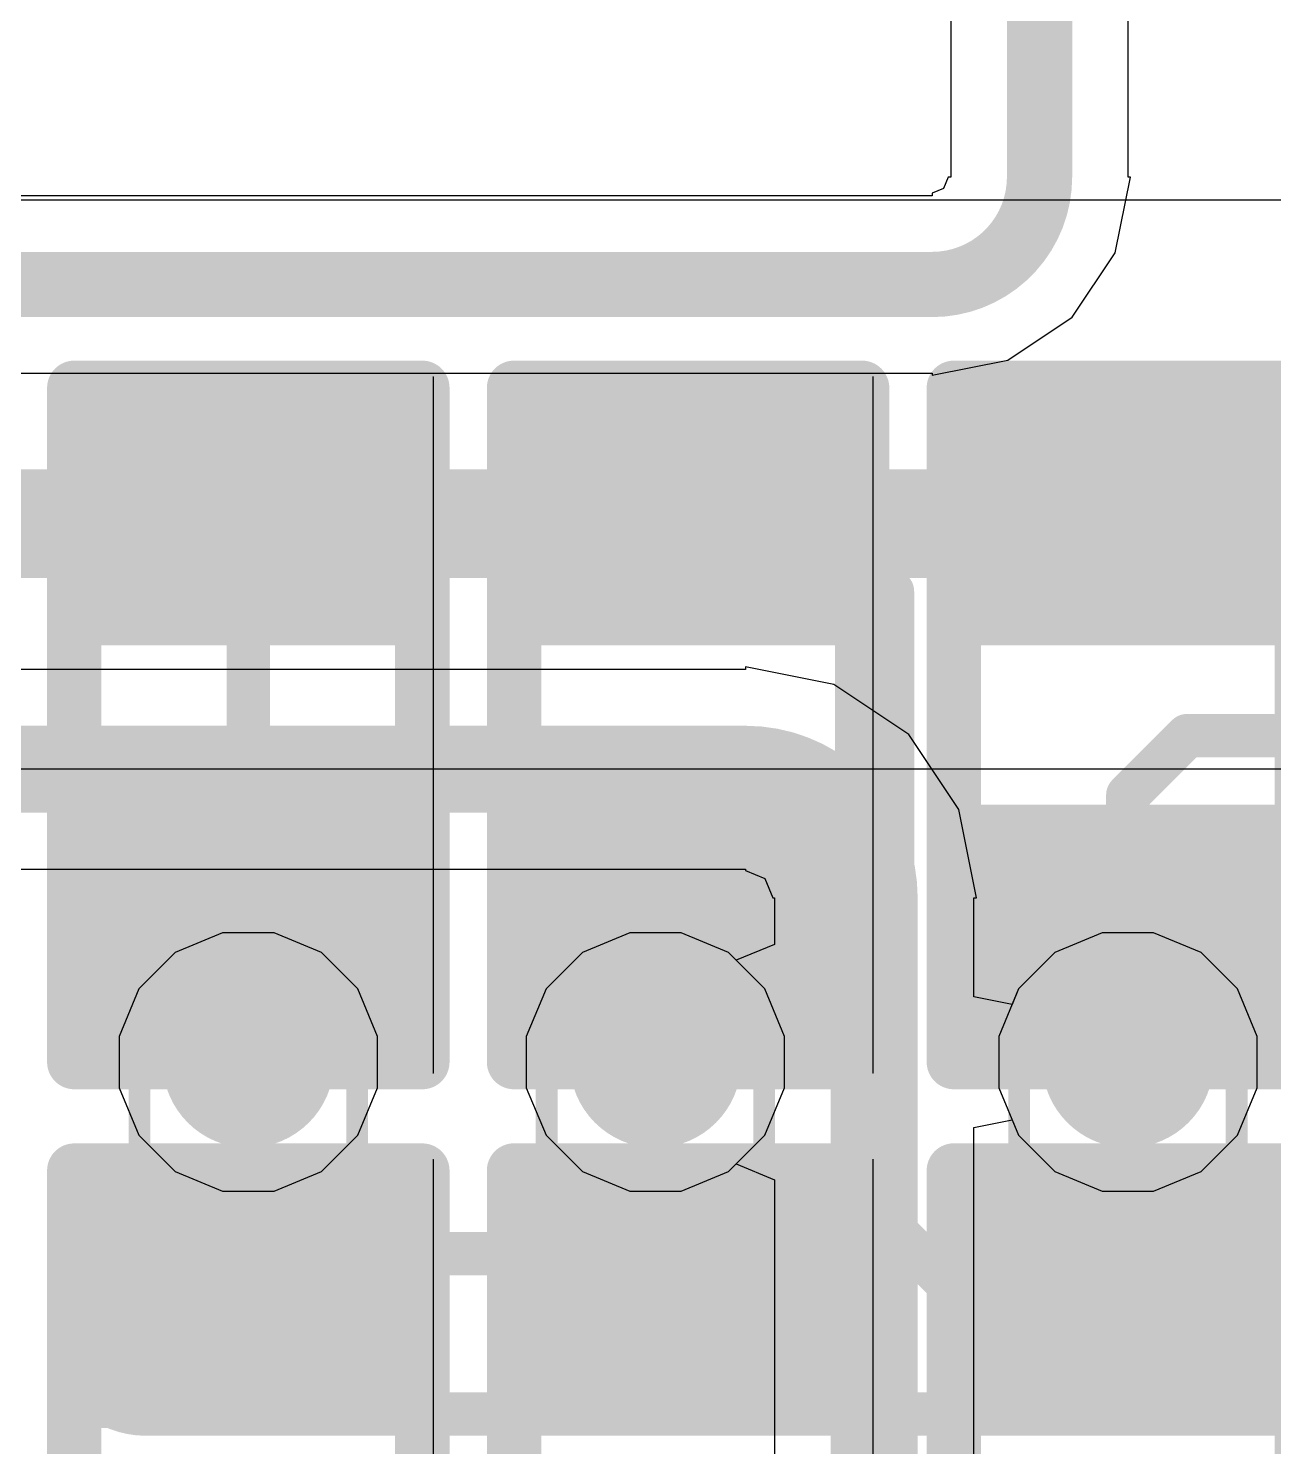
# Model space of a CAD drawing. Header units: inches. Extents: x -6 to 283, y -12 to 154.
# Drawn here: x 27.331 to 30.239, y 7.795 to 11.107 of the extents above; entities that cross this region are included whole.
import ezdxf

# ---------------------------------------------------------------- set-up
doc = ezdxf.new("R2010")
doc.units = ezdxf.units.IN
for name, color, linetype in [('Bottom Layer', 5, 'Continuous'), ('Bottom Overlay', 54, 'Continuous'), ('Bottom Paste', 16, 'Continuous'), ('Bottom Solder', 6, 'Continuous'), ('Drill Drawing', 1, 'Continuous'), ('GND-1', 16, 'Continuous'), ('GND-2', 90, 'Continuous'), ('GND-3', 216, 'Continuous'), ('GND-4', 54, 'Continuous'), ('PWR-1', 156, 'Continuous'), ('PWR-2', 130, 'Continuous'), ('Signal L1', 76, 'Continuous'), ('Signal L2', 6, 'Continuous'), ('Top Layer', 1, 'Continuous'), ('Via Holes', 16, 'Continuous')]:
    doc.layers.add(name, color=color, linetype=linetype)

# ---------------------------------------------------------------- blocks, each defined once
blk = doc.blocks.new('R___0402_B_75')
at = {"layer": 'Bottom Layer'}
for points in [[(-0.2413, 0.3175), (-0.2413, -0.3175), (-0.6985, -0.3175), (-0.6985, 0.3175)], [(0.6985, 0.3175), (0.6985, -0.3175), (0.2413, -0.3175), (0.2413, 0.3175)]]:
    blk.add_hatch(color=5, dxfattribs=at).paths.add_polyline_path(points)
at = {"layer": 'Bottom Paste'}
for points in [[(-0.2413, 0.3175), (-0.2413, -0.3175), (-0.6985, -0.3175), (-0.6985, 0.3175)], [(0.6985, 0.3175), (0.6985, -0.3175), (0.2413, -0.3175), (0.2413, 0.3175)]]:
    blk.add_hatch(color=16, dxfattribs=at).paths.add_polyline_path(points)
at = {"layer": 'Bottom Solder'}
for points in [[(-0.1863, 0.3725), (-0.1863, -0.3725), (-0.7535, -0.3725), (-0.7535, 0.3725)], [(0.7535, 0.3725), (0.7535, -0.3725), (0.1863, -0.3725), (0.1863, 0.3725)]]:
    blk.add_hatch(color=6, dxfattribs=at).paths.add_polyline_path(points)
at = {"layer": 'Bottom Overlay'}
for points in [[(0.7874, 0.4064, 0.127, 0.127, 0), (-0.7874, 0.4064, 0.127, 0.127, 0)], [(-0.7874, -0.4064, 0.127, 0.127, 0), (-0.7874, 0.4064, 0.127, 0.127, 0)], [(0.7874, -0.4064, 0.127, 0.127, 0), (0.7874, 0.4064, 0.127, 0.127, 0)], [(0.8128, 0.4318, 0.00323, 0.00323, 0), (-0.8128, 0.4318, 0.00323, 0.00323, 0)], [(0.7874, -0.4064, 0.127, 0.127, 0), (-0.7874, -0.4064, 0.127, 0.127, 0)]]:
    blk.add_lwpolyline(points, format="xyseb", dxfattribs=at)
for points in [[(-0.8191, 0.4064, 0.0635, 0.0635, 1), (-0.7556, 0.4064, 0.0635, 0.0635, 1)], [(-0.8191, 0.4064, 0.0635, 0.0635, 1), (-0.7556, 0.4064, 0.0635, 0.0635, 1)], [(0.7556, 0.4064, 0.0635, 0.0635, 1), (0.8191, 0.4064, 0.0635, 0.0635, 1)], [(0.7556, 0.4064, 0.0635, 0.0635, 1), (0.8191, 0.4064, 0.0635, 0.0635, 1)], [(-0.8136, 0.4318, 0.00161, 0.00161, 1), (-0.812, 0.4318, 0.00161, 0.00161, 1)], [(0.812, 0.4318, 0.00161, 0.00161, 1), (0.8136, 0.4318, 0.00161, 0.00161, 1)], [(-0.8191, -0.4064, 0.0635, 0.0635, 1), (-0.7556, -0.4064, 0.0635, 0.0635, 1)], [(-0.8191, -0.4064, 0.0635, 0.0635, 1), (-0.7556, -0.4064, 0.0635, 0.0635, 1)], [(0.7556, -0.4064, 0.0635, 0.0635, 1), (0.8191, -0.4064, 0.0635, 0.0635, 1)], [(0.7556, -0.4064, 0.0635, 0.0635, 1), (0.8191, -0.4064, 0.0635, 0.0635, 1)]]:
    blk.add_lwpolyline(points, format="xyseb", close=True, dxfattribs=at)
blk = doc.blocks.new('R___0402_B_76')
at = {"layer": 'Bottom Layer'}
for points in [[(-0.2413, 0.3175), (-0.2413, -0.3175), (-0.6985, -0.3175), (-0.6985, 0.3175)], [(0.6985, 0.3175), (0.6985, -0.3175), (0.2413, -0.3175), (0.2413, 0.3175)]]:
    blk.add_hatch(color=5, dxfattribs=at).paths.add_polyline_path(points)
at = {"layer": 'Bottom Paste'}
for points in [[(-0.2413, 0.3175), (-0.2413, -0.3175), (-0.6985, -0.3175), (-0.6985, 0.3175)], [(0.6985, 0.3175), (0.6985, -0.3175), (0.2413, -0.3175), (0.2413, 0.3175)]]:
    blk.add_hatch(color=16, dxfattribs=at).paths.add_polyline_path(points)
at = {"layer": 'Bottom Solder'}
for points in [[(-0.1863, 0.3725), (-0.1863, -0.3725), (-0.7535, -0.3725), (-0.7535, 0.3725)], [(0.7535, 0.3725), (0.7535, -0.3725), (0.1863, -0.3725), (0.1863, 0.3725)]]:
    blk.add_hatch(color=6, dxfattribs=at).paths.add_polyline_path(points)
at = {"layer": 'Bottom Overlay'}
for points in [[(0.7874, 0.4064, 0.127, 0.127, 0), (-0.7874, 0.4064, 0.127, 0.127, 0)], [(-0.7874, -0.4064, 0.127, 0.127, 0), (-0.7874, 0.4064, 0.127, 0.127, 0)], [(0.7874, -0.4064, 0.127, 0.127, 0), (0.7874, 0.4064, 0.127, 0.127, 0)], [(0.8128, 0.4318, 0.00323, 0.00323, 0), (-0.8128, 0.4318, 0.00323, 0.00323, 0)], [(0.7874, -0.4064, 0.127, 0.127, 0), (-0.7874, -0.4064, 0.127, 0.127, 0)]]:
    blk.add_lwpolyline(points, format="xyseb", dxfattribs=at)
for points in [[(-0.8191, 0.4064, 0.0635, 0.0635, 1), (-0.7556, 0.4064, 0.0635, 0.0635, 1)], [(-0.8191, 0.4064, 0.0635, 0.0635, 1), (-0.7556, 0.4064, 0.0635, 0.0635, 1)], [(0.7556, 0.4064, 0.0635, 0.0635, 1), (0.8191, 0.4064, 0.0635, 0.0635, 1)], [(0.7556, 0.4064, 0.0635, 0.0635, 1), (0.8191, 0.4064, 0.0635, 0.0635, 1)], [(-0.8136, 0.4318, 0.00161, 0.00161, 1), (-0.812, 0.4318, 0.00161, 0.00161, 1)], [(0.812, 0.4318, 0.00161, 0.00161, 1), (0.8136, 0.4318, 0.00161, 0.00161, 1)], [(-0.8191, -0.4064, 0.0635, 0.0635, 1), (-0.7556, -0.4064, 0.0635, 0.0635, 1)], [(-0.8191, -0.4064, 0.0635, 0.0635, 1), (-0.7556, -0.4064, 0.0635, 0.0635, 1)], [(0.7556, -0.4064, 0.0635, 0.0635, 1), (0.8191, -0.4064, 0.0635, 0.0635, 1)], [(0.7556, -0.4064, 0.0635, 0.0635, 1), (0.8191, -0.4064, 0.0635, 0.0635, 1)]]:
    blk.add_lwpolyline(points, format="xyseb", close=True, dxfattribs=at)
blk = doc.blocks.new('R___0402_B_77')
at = {"layer": 'Bottom Layer'}
for points in [[(-0.2413, 0.3175), (-0.2413, -0.3175), (-0.6985, -0.3175), (-0.6985, 0.3175)], [(0.6985, 0.3175), (0.6985, -0.3175), (0.2413, -0.3175), (0.2413, 0.3175)]]:
    blk.add_hatch(color=5, dxfattribs=at).paths.add_polyline_path(points)
at = {"layer": 'Bottom Paste'}
for points in [[(-0.2413, 0.3175), (-0.2413, -0.3175), (-0.6985, -0.3175), (-0.6985, 0.3175)], [(0.6985, 0.3175), (0.6985, -0.3175), (0.2413, -0.3175), (0.2413, 0.3175)]]:
    blk.add_hatch(color=16, dxfattribs=at).paths.add_polyline_path(points)
at = {"layer": 'Bottom Solder'}
for points in [[(-0.1863, 0.3725), (-0.1863, -0.3725), (-0.7535, -0.3725), (-0.7535, 0.3725)], [(0.7535, 0.3725), (0.7535, -0.3725), (0.1863, -0.3725), (0.1863, 0.3725)]]:
    blk.add_hatch(color=6, dxfattribs=at).paths.add_polyline_path(points)
at = {"layer": 'Bottom Overlay'}
for points in [[(0.7874, 0.4064, 0.127, 0.127, 0), (-0.7874, 0.4064, 0.127, 0.127, 0)], [(-0.7874, -0.4064, 0.127, 0.127, 0), (-0.7874, 0.4064, 0.127, 0.127, 0)], [(0.7874, -0.4064, 0.127, 0.127, 0), (0.7874, 0.4064, 0.127, 0.127, 0)], [(0.8128, 0.4318, 0.00323, 0.00323, 0), (-0.8128, 0.4318, 0.00323, 0.00323, 0)], [(0.7874, -0.4064, 0.127, 0.127, 0), (-0.7874, -0.4064, 0.127, 0.127, 0)]]:
    blk.add_lwpolyline(points, format="xyseb", dxfattribs=at)
for points in [[(-0.8191, 0.4064, 0.0635, 0.0635, 1), (-0.7556, 0.4064, 0.0635, 0.0635, 1)], [(-0.8191, 0.4064, 0.0635, 0.0635, 1), (-0.7556, 0.4064, 0.0635, 0.0635, 1)], [(0.7556, 0.4064, 0.0635, 0.0635, 1), (0.8191, 0.4064, 0.0635, 0.0635, 1)], [(0.7556, 0.4064, 0.0635, 0.0635, 1), (0.8191, 0.4064, 0.0635, 0.0635, 1)], [(-0.8136, 0.4318, 0.00161, 0.00161, 1), (-0.812, 0.4318, 0.00161, 0.00161, 1)], [(0.812, 0.4318, 0.00161, 0.00161, 1), (0.8136, 0.4318, 0.00161, 0.00161, 1)], [(-0.8191, -0.4064, 0.0635, 0.0635, 1), (-0.7556, -0.4064, 0.0635, 0.0635, 1)], [(-0.8191, -0.4064, 0.0635, 0.0635, 1), (-0.7556, -0.4064, 0.0635, 0.0635, 1)], [(0.7556, -0.4064, 0.0635, 0.0635, 1), (0.8191, -0.4064, 0.0635, 0.0635, 1)], [(0.7556, -0.4064, 0.0635, 0.0635, 1), (0.8191, -0.4064, 0.0635, 0.0635, 1)]]:
    blk.add_lwpolyline(points, format="xyseb", close=True, dxfattribs=at)
blk = doc.blocks.new('R___0402_B_114')
at = {"layer": 'Bottom Layer'}
for points in [[(-0.2413, 0.3175), (-0.2413, -0.3175), (-0.6985, -0.3175), (-0.6985, 0.3175)], [(0.6985, 0.3175), (0.6985, -0.3175), (0.2413, -0.3175), (0.2413, 0.3175)]]:
    blk.add_hatch(color=5, dxfattribs=at).paths.add_polyline_path(points)
at = {"layer": 'Bottom Paste'}
for points in [[(-0.2413, 0.3175), (-0.2413, -0.3175), (-0.6985, -0.3175), (-0.6985, 0.3175)], [(0.6985, 0.3175), (0.6985, -0.3175), (0.2413, -0.3175), (0.2413, 0.3175)]]:
    blk.add_hatch(color=16, dxfattribs=at).paths.add_polyline_path(points)
at = {"layer": 'Bottom Solder'}
for points in [[(-0.1863, 0.3725), (-0.1863, -0.3725), (-0.7535, -0.3725), (-0.7535, 0.3725)], [(0.7535, 0.3725), (0.7535, -0.3725), (0.1863, -0.3725), (0.1863, 0.3725)]]:
    blk.add_hatch(color=6, dxfattribs=at).paths.add_polyline_path(points)
at = {"layer": 'Bottom Overlay'}
for points in [[(0.7874, 0.4064, 0.127, 0.127, 0), (-0.7874, 0.4064, 0.127, 0.127, 0)], [(-0.7874, -0.4064, 0.127, 0.127, 0), (-0.7874, 0.4064, 0.127, 0.127, 0)], [(0.7874, -0.4064, 0.127, 0.127, 0), (0.7874, 0.4064, 0.127, 0.127, 0)], [(0.8128, 0.4318, 0.00323, 0.00323, 0), (-0.8128, 0.4318, 0.00323, 0.00323, 0)], [(0.7874, -0.4064, 0.127, 0.127, 0), (-0.7874, -0.4064, 0.127, 0.127, 0)]]:
    blk.add_lwpolyline(points, format="xyseb", dxfattribs=at)
for points in [[(-0.8191, 0.4064, 0.0635, 0.0635, 1), (-0.7556, 0.4064, 0.0635, 0.0635, 1)], [(-0.8191, 0.4064, 0.0635, 0.0635, 1), (-0.7556, 0.4064, 0.0635, 0.0635, 1)], [(0.7556, 0.4064, 0.0635, 0.0635, 1), (0.8191, 0.4064, 0.0635, 0.0635, 1)], [(0.7556, 0.4064, 0.0635, 0.0635, 1), (0.8191, 0.4064, 0.0635, 0.0635, 1)], [(-0.8136, 0.4318, 0.00161, 0.00161, 1), (-0.812, 0.4318, 0.00161, 0.00161, 1)], [(0.812, 0.4318, 0.00161, 0.00161, 1), (0.8136, 0.4318, 0.00161, 0.00161, 1)], [(-0.8191, -0.4064, 0.0635, 0.0635, 1), (-0.7556, -0.4064, 0.0635, 0.0635, 1)], [(-0.8191, -0.4064, 0.0635, 0.0635, 1), (-0.7556, -0.4064, 0.0635, 0.0635, 1)], [(0.7556, -0.4064, 0.0635, 0.0635, 1), (0.8191, -0.4064, 0.0635, 0.0635, 1)], [(0.7556, -0.4064, 0.0635, 0.0635, 1), (0.8191, -0.4064, 0.0635, 0.0635, 1)]]:
    blk.add_lwpolyline(points, format="xyseb", close=True, dxfattribs=at)
blk = doc.blocks.new('R___0402_B_115')
at = {"layer": 'Bottom Layer'}
for points in [[(-0.2413, 0.3175), (-0.2413, -0.3175), (-0.6985, -0.3175), (-0.6985, 0.3175)], [(0.6985, 0.3175), (0.6985, -0.3175), (0.2413, -0.3175), (0.2413, 0.3175)]]:
    blk.add_hatch(color=5, dxfattribs=at).paths.add_polyline_path(points)
at = {"layer": 'Bottom Paste'}
for points in [[(-0.2413, 0.3175), (-0.2413, -0.3175), (-0.6985, -0.3175), (-0.6985, 0.3175)], [(0.6985, 0.3175), (0.6985, -0.3175), (0.2413, -0.3175), (0.2413, 0.3175)]]:
    blk.add_hatch(color=16, dxfattribs=at).paths.add_polyline_path(points)
at = {"layer": 'Bottom Solder'}
for points in [[(-0.1863, 0.3725), (-0.1863, -0.3725), (-0.7535, -0.3725), (-0.7535, 0.3725)], [(0.7535, 0.3725), (0.7535, -0.3725), (0.1863, -0.3725), (0.1863, 0.3725)]]:
    blk.add_hatch(color=6, dxfattribs=at).paths.add_polyline_path(points)
at = {"layer": 'Bottom Overlay'}
for points in [[(0.7874, 0.4064, 0.127, 0.127, 0), (-0.7874, 0.4064, 0.127, 0.127, 0)], [(-0.7874, -0.4064, 0.127, 0.127, 0), (-0.7874, 0.4064, 0.127, 0.127, 0)], [(0.7874, -0.4064, 0.127, 0.127, 0), (0.7874, 0.4064, 0.127, 0.127, 0)], [(0.8128, 0.4318, 0.00323, 0.00323, 0), (-0.8128, 0.4318, 0.00323, 0.00323, 0)], [(0.7874, -0.4064, 0.127, 0.127, 0), (-0.7874, -0.4064, 0.127, 0.127, 0)]]:
    blk.add_lwpolyline(points, format="xyseb", dxfattribs=at)
for points in [[(-0.8191, 0.4064, 0.0635, 0.0635, 1), (-0.7556, 0.4064, 0.0635, 0.0635, 1)], [(-0.8191, 0.4064, 0.0635, 0.0635, 1), (-0.7556, 0.4064, 0.0635, 0.0635, 1)], [(0.7556, 0.4064, 0.0635, 0.0635, 1), (0.8191, 0.4064, 0.0635, 0.0635, 1)], [(0.7556, 0.4064, 0.0635, 0.0635, 1), (0.8191, 0.4064, 0.0635, 0.0635, 1)], [(-0.8136, 0.4318, 0.00161, 0.00161, 1), (-0.812, 0.4318, 0.00161, 0.00161, 1)], [(0.812, 0.4318, 0.00161, 0.00161, 1), (0.8136, 0.4318, 0.00161, 0.00161, 1)], [(-0.8191, -0.4064, 0.0635, 0.0635, 1), (-0.7556, -0.4064, 0.0635, 0.0635, 1)], [(-0.8191, -0.4064, 0.0635, 0.0635, 1), (-0.7556, -0.4064, 0.0635, 0.0635, 1)], [(0.7556, -0.4064, 0.0635, 0.0635, 1), (0.8191, -0.4064, 0.0635, 0.0635, 1)], [(0.7556, -0.4064, 0.0635, 0.0635, 1), (0.8191, -0.4064, 0.0635, 0.0635, 1)]]:
    blk.add_lwpolyline(points, format="xyseb", close=True, dxfattribs=at)
blk = doc.blocks.new('R___0402_B_121')
at = {"layer": 'Bottom Layer'}
for points in [[(-0.2413, 0.3175), (-0.2413, -0.3175), (-0.6985, -0.3175), (-0.6985, 0.3175)], [(0.6985, 0.3175), (0.6985, -0.3175), (0.2413, -0.3175), (0.2413, 0.3175)]]:
    blk.add_hatch(color=5, dxfattribs=at).paths.add_polyline_path(points)
at = {"layer": 'Bottom Paste'}
for points in [[(-0.2413, 0.3175), (-0.2413, -0.3175), (-0.6985, -0.3175), (-0.6985, 0.3175)], [(0.6985, 0.3175), (0.6985, -0.3175), (0.2413, -0.3175), (0.2413, 0.3175)]]:
    blk.add_hatch(color=16, dxfattribs=at).paths.add_polyline_path(points)
at = {"layer": 'Bottom Solder'}
for points in [[(-0.1863, 0.3725), (-0.1863, -0.3725), (-0.7535, -0.3725), (-0.7535, 0.3725)], [(0.7535, 0.3725), (0.7535, -0.3725), (0.1863, -0.3725), (0.1863, 0.3725)]]:
    blk.add_hatch(color=6, dxfattribs=at).paths.add_polyline_path(points)
at = {"layer": 'Bottom Overlay'}
for points in [[(-0.7874, -0.4064, 0.127, 0.127, 0), (-0.7874, 0.4064, 0.127, 0.127, 0)], [(0.7874, 0.4064, 0.127, 0.127, 0), (-0.7874, 0.4064, 0.127, 0.127, 0)], [(0.7874, -0.4064, 0.127, 0.127, 0), (0.7874, 0.4064, 0.127, 0.127, 0)], [(0.8128, 0.4318, 0.00323, 0.00323, 0), (-0.8128, 0.4318, 0.00323, 0.00323, 0)], [(0.7874, -0.4064, 0.127, 0.127, 0), (-0.7874, -0.4064, 0.127, 0.127, 0)]]:
    blk.add_lwpolyline(points, format="xyseb", dxfattribs=at)
for points in [[(-0.8191, 0.4064, 0.0635, 0.0635, 1), (-0.7556, 0.4064, 0.0635, 0.0635, 1)], [(-0.8191, 0.4064, 0.0635, 0.0635, 1), (-0.7556, 0.4064, 0.0635, 0.0635, 1)], [(0.7556, 0.4064, 0.0635, 0.0635, 1), (0.8191, 0.4064, 0.0635, 0.0635, 1)], [(0.7556, 0.4064, 0.0635, 0.0635, 1), (0.8191, 0.4064, 0.0635, 0.0635, 1)], [(-0.8136, 0.4318, 0.00161, 0.00161, 1), (-0.812, 0.4318, 0.00161, 0.00161, 1)], [(0.812, 0.4318, 0.00161, 0.00161, 1), (0.8136, 0.4318, 0.00161, 0.00161, 1)], [(-0.8191, -0.4064, 0.0635, 0.0635, 1), (-0.7556, -0.4064, 0.0635, 0.0635, 1)], [(-0.8191, -0.4064, 0.0635, 0.0635, 1), (-0.7556, -0.4064, 0.0635, 0.0635, 1)], [(0.7556, -0.4064, 0.0635, 0.0635, 1), (0.8191, -0.4064, 0.0635, 0.0635, 1)], [(0.7556, -0.4064, 0.0635, 0.0635, 1), (0.8191, -0.4064, 0.0635, 0.0635, 1)]]:
    blk.add_lwpolyline(points, format="xyseb", close=True, dxfattribs=at)

msp = doc.modelspace()

# ---------------------------------------------------------------- hatches: boundary and pattern name
at = {"layer": 'Bottom Layer'}
h = msp.add_hatch(color=5, dxfattribs=at)
edge = h.paths.add_edge_path()
edge.add_arc((27.8446, 8.6926), 0.2, 0, 360)
h = msp.add_hatch(color=5, dxfattribs=at)
edge = h.paths.add_edge_path()
edge.add_arc((28.7954, 8.6926), 0.2, 0, 360)
h = msp.add_hatch(color=5, dxfattribs=at)
edge = h.paths.add_edge_path()
edge.add_arc((29.8986, 8.6926), 0.2, 0, 360)
at = {"layer": 'GND-1'}
h = msp.add_hatch(color=16, dxfattribs=at)
edge = h.paths.add_edge_path()
edge.add_arc((27.8446, 8.6926), 0.2, 0, 360)
h = msp.add_hatch(color=16, dxfattribs=at)
edge = h.paths.add_edge_path()
edge.add_arc((28.7954, 8.6926), 0.2, 0, 360)
h = msp.add_hatch(color=16, dxfattribs=at)
edge = h.paths.add_edge_path()
edge.add_arc((29.8986, 8.6926), 0.2, 0, 360)
at = {"layer": 'GND-2'}
h = msp.add_hatch(color=90, dxfattribs=at)
edge = h.paths.add_edge_path()
edge.add_arc((27.8446, 8.6926), 0.2, 0, 360)
h = msp.add_hatch(color=90, dxfattribs=at)
edge = h.paths.add_edge_path()
edge.add_arc((28.7954, 8.6926), 0.2, 0, 360)
h = msp.add_hatch(color=90, dxfattribs=at)
edge = h.paths.add_edge_path()
edge.add_arc((29.8986, 8.6926), 0.2, 0, 360)
at = {"layer": 'GND-3'}
h = msp.add_hatch(color=216, dxfattribs=at)
edge = h.paths.add_edge_path()
edge.add_arc((27.8446, 8.6926), 0.2, 0, 360)
h = msp.add_hatch(color=216, dxfattribs=at)
edge = h.paths.add_edge_path()
edge.add_arc((28.7954, 8.6926), 0.2, 0, 360)
h = msp.add_hatch(color=216, dxfattribs=at)
edge = h.paths.add_edge_path()
edge.add_arc((29.8986, 8.6926), 0.2, 0, 360)
at = {"layer": 'GND-4'}
h = msp.add_hatch(color=54, dxfattribs=at)
edge = h.paths.add_edge_path()
edge.add_arc((27.8446, 8.6926), 0.2, 0, 360)
h = msp.add_hatch(color=54, dxfattribs=at)
edge = h.paths.add_edge_path()
edge.add_arc((28.7954, 8.6926), 0.2, 0, 360)
h = msp.add_hatch(color=54, dxfattribs=at)
edge = h.paths.add_edge_path()
edge.add_arc((29.8986, 8.6926), 0.2, 0, 360)
at = {"layer": 'PWR-1'}
h = msp.add_hatch(color=156, dxfattribs=at)
edge = h.paths.add_edge_path()
edge.add_arc((27.8446, 8.6926), 0.2, 0, 360)
h = msp.add_hatch(color=156, dxfattribs=at)
edge = h.paths.add_edge_path()
edge.add_arc((28.7954, 8.6926), 0.2, 0, 360)
h = msp.add_hatch(color=156, dxfattribs=at)
edge = h.paths.add_edge_path()
edge.add_arc((29.8986, 8.6926), 0.2, 0, 360)
at = {"layer": 'PWR-2'}
h = msp.add_hatch(color=130, dxfattribs=at)
edge = h.paths.add_edge_path()
edge.add_arc((27.8446, 8.6926), 0.2, 0, 360)
h = msp.add_hatch(color=130, dxfattribs=at)
edge = h.paths.add_edge_path()
edge.add_arc((28.7954, 8.6926), 0.2, 0, 360)
h = msp.add_hatch(color=130, dxfattribs=at)
edge = h.paths.add_edge_path()
edge.add_arc((29.8986, 8.6926), 0.2, 0, 360)
at = {"layer": 'Signal L1'}
h = msp.add_hatch(color=76, dxfattribs=at)
edge = h.paths.add_edge_path()
edge.add_arc((27.8446, 8.6926), 0.2, 0, 360)
h = msp.add_hatch(color=76, dxfattribs=at)
edge = h.paths.add_edge_path()
edge.add_arc((28.7954, 8.6926), 0.2, 0, 360)
h = msp.add_hatch(color=76, dxfattribs=at)
edge = h.paths.add_edge_path()
edge.add_arc((29.8986, 8.6926), 0.2, 0, 360)
at = {"layer": 'Signal L2'}
h = msp.add_hatch(color=6, dxfattribs=at)
edge = h.paths.add_edge_path()
edge.add_arc((27.8446, 8.6926), 0.2, 0, 360)
h = msp.add_hatch(color=6, dxfattribs=at)
edge = h.paths.add_edge_path()
edge.add_arc((28.7954, 8.6926), 0.2, 0, 360)
h = msp.add_hatch(color=6, dxfattribs=at)
edge = h.paths.add_edge_path()
edge.add_arc((29.8986, 8.6926), 0.2, 0, 360)
at = {"layer": 'Top Layer'}
h = msp.add_hatch(color=1, dxfattribs=at)
edge = h.paths.add_edge_path()
edge.add_arc((27.8446, 8.6926), 0.2, 0, 360)
h = msp.add_hatch(color=1, dxfattribs=at)
edge = h.paths.add_edge_path()
edge.add_arc((28.7954, 8.6926), 0.2, 0, 360)
h = msp.add_hatch(color=1, dxfattribs=at)
edge = h.paths.add_edge_path()
edge.add_arc((29.8986, 8.6926), 0.2, 0, 360)
at = {"layer": 'Via Holes'}
h = msp.add_hatch(color=7, dxfattribs=at)
edge = h.paths.add_edge_path()
edge.add_arc((27.8446, 8.6926), 0.1, 0, 360)
h = msp.add_hatch(color=7, dxfattribs=at)
edge = h.paths.add_edge_path()
edge.add_arc((28.7954, 8.6926), 0.1, 0, 360)
h = msp.add_hatch(color=7, dxfattribs=at)
edge = h.paths.add_edge_path()
edge.add_arc((29.8986, 8.6926), 0.1, 0, 360)

# ---------------------------------------------------------------- linework, layer by layer
at = {"layer": 'Bottom Layer'}
for p, q in [((32.7591, 10.7059), (24.9546, 10.7059)), ((30.4946, 10.7059), (27.1115, 10.7059))]:
    msp.add_line(p, q, dxfattribs=at)
for points in [[(26.8175, 9.9499, 0.254, 0.254, 0), (27.8446, 9.9499, 0.254, 0.254, 0)], [(27.8446, 9.9499, 0.254, 0.254, 0), (28.8715, 9.9499, 0.254, 0.254, 0)], [(28.8715, 9.9499, 0.254, 0.254, 0), (29.8986, 9.9499, 0.254, 0.254, 0)], [(27.8445, 8.1219, 0.127, 0.127, 0), (27.8445, 9.0102, 0.127, 0.127, 0)], [(28.8715, 8.6926, 0.127, 0.127, 0), (28.8715, 9.0104, 0.127, 0.127, 0)], [(29.8985, 8.1221, 0.127, 0.127, 0), (29.8985, 9.0104, 0.127, 0.127, 0)], [(28.7955, 8.1981, 0.127, 0.127, 0), (28.7955, 8.6925, 0.127, 0.127, 0)], [(28.7955, 8.1981, 0.127, 0.127, 0), (28.8716, 8.122, 0.127, 0.127, 0)]]:
    msp.add_lwpolyline(points, format="xyseb", dxfattribs=at)
for points in [[(27.7811, 9.9499, 0.127, 0.127, 1), (27.9081, 9.9499, 0.127, 0.127, 1)], [(27.7811, 9.9499, 0.127, 0.127, 1), (27.9081, 9.9499, 0.127, 0.127, 1)], [(28.808, 9.9499, 0.127, 0.127, 1), (28.935, 9.9499, 0.127, 0.127, 1)], [(28.808, 9.9499, 0.127, 0.127, 1), (28.935, 9.9499, 0.127, 0.127, 1)], [(29.8351, 9.9499, 0.127, 0.127, 1), (29.9621, 9.9499, 0.127, 0.127, 1)], [(27.8128, 9.0102, 0.0635, 0.0635, 1), (27.8763, 9.0102, 0.0635, 0.0635, 1)], [(28.8398, 9.0104, 0.0635, 0.0635, 1), (28.9033, 9.0104, 0.0635, 0.0635, 1)], [(29.8668, 9.0104, 0.0635, 0.0635, 1), (29.9303, 9.0104, 0.0635, 0.0635, 1)], [(28.7637, 8.6925, 0.0635, 0.0635, 1), (28.8272, 8.6925, 0.0635, 0.0635, 1)], [(28.8398, 8.6926, 0.0635, 0.0635, 1), (28.9033, 8.6926, 0.0635, 0.0635, 1)], [(28.7637, 8.1981, 0.0635, 0.0635, 1), (28.8272, 8.1981, 0.0635, 0.0635, 1)], [(28.7637, 8.1981, 0.0635, 0.0635, 1), (28.8272, 8.1981, 0.0635, 0.0635, 1)], [(27.8128, 8.1219, 0.0635, 0.0635, 1), (27.8763, 8.1219, 0.0635, 0.0635, 1)], [(28.8399, 8.122, 0.0635, 0.0635, 1), (28.9034, 8.122, 0.0635, 0.0635, 1)], [(29.8668, 8.1221, 0.0635, 0.0635, 1), (29.9303, 8.1221, 0.0635, 0.0635, 1)]]:
    msp.add_lwpolyline(points, format="xyseb", close=True, dxfattribs=at)
at = {"layer": 'Drill Drawing'}
for points in [[(27.5906, 8.9466, 0.0508, 0.0508, 0), (28.0986, 8.9466, 0.0508, 0.0508, 0)], [(27.5906, 8.4386, 0.0508, 0.0508, 0), (27.5906, 8.9466, 0.0508, 0.0508, 0)], [(28.0986, 8.4386, 0.0508, 0.0508, 0), (28.0986, 8.9466, 0.0508, 0.0508, 0)], [(28.5414, 8.9466, 0.0508, 0.0508, 0), (29.0494, 8.9466, 0.0508, 0.0508, 0)], [(28.5414, 8.4386, 0.0508, 0.0508, 0), (28.5414, 8.9466, 0.0508, 0.0508, 0)], [(29.0494, 8.4386, 0.0508, 0.0508, 0), (29.0494, 8.9466, 0.0508, 0.0508, 0)], [(29.6446, 8.9466, 0.0508, 0.0508, 0), (30.1526, 8.9466, 0.0508, 0.0508, 0)], [(29.6446, 8.4386, 0.0508, 0.0508, 0), (29.6446, 8.9466, 0.0508, 0.0508, 0)], [(30.1526, 8.4386, 0.0508, 0.0508, 0), (30.1526, 8.9466, 0.0508, 0.0508, 0)], [(27.5906, 8.4386, 0.0508, 0.0508, 0), (28.0986, 8.4386, 0.0508, 0.0508, 0)], [(28.5414, 8.4386, 0.0508, 0.0508, 0), (29.0494, 8.4386, 0.0508, 0.0508, 0)], [(29.6446, 8.4386, 0.0508, 0.0508, 0), (30.1526, 8.4386, 0.0508, 0.0508, 0)]]:
    msp.add_lwpolyline(points, format="xyseb", dxfattribs=at)
for points in [[(27.5779, 8.9466, 0.0254, 0.0254, 1), (27.6033, 8.9466, 0.0254, 0.0254, 1)], [(27.5779, 8.9466, 0.0254, 0.0254, 1), (27.6033, 8.9466, 0.0254, 0.0254, 1)], [(28.0859, 8.9466, 0.0254, 0.0254, 1), (28.1113, 8.9466, 0.0254, 0.0254, 1)], [(28.0859, 8.9466, 0.0254, 0.0254, 1), (28.1113, 8.9466, 0.0254, 0.0254, 1)], [(28.5287, 8.9466, 0.0254, 0.0254, 1), (28.5541, 8.9466, 0.0254, 0.0254, 1)], [(28.5287, 8.9466, 0.0254, 0.0254, 1), (28.5541, 8.9466, 0.0254, 0.0254, 1)], [(29.0367, 8.9466, 0.0254, 0.0254, 1), (29.0621, 8.9466, 0.0254, 0.0254, 1)], [(29.0367, 8.9466, 0.0254, 0.0254, 1), (29.0621, 8.9466, 0.0254, 0.0254, 1)], [(29.6319, 8.9466, 0.0254, 0.0254, 1), (29.6573, 8.9466, 0.0254, 0.0254, 1)], [(29.6319, 8.9466, 0.0254, 0.0254, 1), (29.6573, 8.9466, 0.0254, 0.0254, 1)], [(30.1399, 8.9466, 0.0254, 0.0254, 1), (30.1653, 8.9466, 0.0254, 0.0254, 1)], [(30.1399, 8.9466, 0.0254, 0.0254, 1), (30.1653, 8.9466, 0.0254, 0.0254, 1)], [(27.5779, 8.4386, 0.0254, 0.0254, 1), (27.6033, 8.4386, 0.0254, 0.0254, 1)], [(27.5779, 8.4386, 0.0254, 0.0254, 1), (27.6033, 8.4386, 0.0254, 0.0254, 1)], [(28.0859, 8.4386, 0.0254, 0.0254, 1), (28.1113, 8.4386, 0.0254, 0.0254, 1)], [(28.0859, 8.4386, 0.0254, 0.0254, 1), (28.1113, 8.4386, 0.0254, 0.0254, 1)], [(28.5287, 8.4386, 0.0254, 0.0254, 1), (28.5541, 8.4386, 0.0254, 0.0254, 1)], [(28.5287, 8.4386, 0.0254, 0.0254, 1), (28.5541, 8.4386, 0.0254, 0.0254, 1)], [(29.0367, 8.4386, 0.0254, 0.0254, 1), (29.0621, 8.4386, 0.0254, 0.0254, 1)], [(29.0367, 8.4386, 0.0254, 0.0254, 1), (29.0621, 8.4386, 0.0254, 0.0254, 1)], [(29.6319, 8.4386, 0.0254, 0.0254, 1), (29.6573, 8.4386, 0.0254, 0.0254, 1)], [(29.6319, 8.4386, 0.0254, 0.0254, 1), (29.6573, 8.4386, 0.0254, 0.0254, 1)], [(30.1399, 8.4386, 0.0254, 0.0254, 1), (30.1653, 8.4386, 0.0254, 0.0254, 1)], [(30.1399, 8.4386, 0.0254, 0.0254, 1), (30.1653, 8.4386, 0.0254, 0.0254, 1)]]:
    msp.add_lwpolyline(points, format="xyseb", close=True, dxfattribs=at)
at = {"layer": 'GND-1'}
for p, q in [((27.7846, 8.9942), (27.6738, 8.9483)), ((27.9046, 8.9942), (27.7846, 8.9942)), ((28.0155, 8.9483), (27.9046, 8.9942)), ((28.7354, 8.9942), (28.6246, 8.9483)), ((28.8554, 8.9942), (28.7354, 8.9942)), ((28.9663, 8.9483), (28.8554, 8.9942)), ((29.8386, 8.9942), (29.7278, 8.9483)), ((29.9586, 8.9942), (29.8386, 8.9942)), ((30.0695, 8.9483), (29.9586, 8.9942)), ((27.6738, 8.9483), (27.5889, 8.8634)), ((28.1003, 8.8634), (28.0155, 8.9483)), ((28.6246, 8.9483), (28.5398, 8.8634)), ((29.0511, 8.8634), (28.9663, 8.9483)), ((29.7278, 8.9483), (29.643, 8.8634)), ((30.1543, 8.8634), (30.0695, 8.9483)), ((27.5889, 8.8634), (27.543, 8.7526)), ((28.1462, 8.7526), (28.1003, 8.8634)), ((28.5398, 8.8634), (28.4938, 8.7526)), ((29.097, 8.7526), (29.0511, 8.8634)), ((29.643, 8.8634), (29.597, 8.7526)), ((30.2002, 8.7526), (30.1543, 8.8634)), ((27.543, 8.7526), (27.543, 8.6326)), ((28.1462, 8.6326), (28.1462, 8.7526)), ((28.4938, 8.7526), (28.4938, 8.6326)), ((29.097, 8.6326), (29.097, 8.7526)), ((29.597, 8.7526), (29.597, 8.6326)), ((30.2002, 8.6326), (30.2002, 8.7526)), ((27.543, 8.6326), (27.5889, 8.5217)), ((28.1003, 8.5217), (28.1462, 8.6326)), ((28.4938, 8.6326), (28.5398, 8.5217)), ((29.0511, 8.5217), (29.097, 8.6326)), ((29.597, 8.6326), (29.643, 8.5217)), ((30.1543, 8.5217), (30.2002, 8.6326)), ((27.5889, 8.5217), (27.6738, 8.4369)), ((28.0155, 8.4369), (28.1003, 8.5217)), ((28.5398, 8.5217), (28.6246, 8.4369)), ((28.9663, 8.4369), (29.0511, 8.5217)), ((29.643, 8.5217), (29.7278, 8.4369)), ((30.0695, 8.4369), (30.1543, 8.5217)), ((27.6738, 8.4369), (27.7846, 8.391)), ((27.9046, 8.391), (28.0155, 8.4369)), ((28.6246, 8.4369), (28.7354, 8.391)), ((28.8554, 8.391), (28.9663, 8.4369)), ((29.7278, 8.4369), (29.8386, 8.391)), ((29.9586, 8.391), (30.0695, 8.4369)), ((27.7846, 8.391), (27.9046, 8.391)), ((28.7354, 8.391), (28.8554, 8.391)), ((29.8386, 8.391), (29.9586, 8.391))]:
    msp.add_line(p, q, dxfattribs=at)
at = {"layer": 'GND-2'}
for p, q in [((27.7846, 8.9942), (27.6738, 8.9483)), ((27.9046, 8.9942), (27.7846, 8.9942)), ((28.0155, 8.9483), (27.9046, 8.9942)), ((28.7354, 8.9942), (28.6246, 8.9483)), ((28.8554, 8.9942), (28.7354, 8.9942)), ((28.9663, 8.9483), (28.8554, 8.9942)), ((29.8386, 8.9942), (29.7278, 8.9483)), ((29.9586, 8.9942), (29.8386, 8.9942)), ((30.0695, 8.9483), (29.9586, 8.9942)), ((27.6738, 8.9483), (27.5889, 8.8634)), ((28.1003, 8.8634), (28.0155, 8.9483)), ((28.6246, 8.9483), (28.5398, 8.8634)), ((29.0511, 8.8634), (28.9663, 8.9483)), ((29.7278, 8.9483), (29.643, 8.8634)), ((30.1543, 8.8634), (30.0695, 8.9483)), ((27.5889, 8.8634), (27.543, 8.7526)), ((28.1462, 8.7526), (28.1003, 8.8634)), ((28.5398, 8.8634), (28.4938, 8.7526)), ((29.097, 8.7526), (29.0511, 8.8634)), ((29.643, 8.8634), (29.597, 8.7526)), ((30.2002, 8.7526), (30.1543, 8.8634)), ((27.543, 8.7526), (27.543, 8.6326)), ((28.1462, 8.6326), (28.1462, 8.7526)), ((28.4938, 8.7526), (28.4938, 8.6326)), ((29.097, 8.6326), (29.097, 8.7526)), ((29.597, 8.7526), (29.597, 8.6326)), ((30.2002, 8.6326), (30.2002, 8.7526)), ((27.543, 8.6326), (27.5889, 8.5217)), ((28.1003, 8.5217), (28.1462, 8.6326)), ((28.4938, 8.6326), (28.5398, 8.5217)), ((29.0511, 8.5217), (29.097, 8.6326)), ((29.597, 8.6326), (29.643, 8.5217)), ((30.1543, 8.5217), (30.2002, 8.6326)), ((27.5889, 8.5217), (27.6738, 8.4369)), ((28.0155, 8.4369), (28.1003, 8.5217)), ((28.5398, 8.5217), (28.6246, 8.4369)), ((28.9663, 8.4369), (29.0511, 8.5217)), ((29.643, 8.5217), (29.7278, 8.4369)), ((30.0695, 8.4369), (30.1543, 8.5217)), ((27.6738, 8.4369), (27.7846, 8.391)), ((27.9046, 8.391), (28.0155, 8.4369)), ((28.6246, 8.4369), (28.7354, 8.391)), ((28.8554, 8.391), (28.9663, 8.4369)), ((29.7278, 8.4369), (29.8386, 8.391)), ((29.9586, 8.391), (30.0695, 8.4369)), ((27.7846, 8.391), (27.9046, 8.391)), ((28.7354, 8.391), (28.8554, 8.391)), ((29.8386, 8.391), (29.9586, 8.391))]:
    msp.add_line(p, q, dxfattribs=at)
at = {"layer": 'GND-3'}
for p, q in [((27.7846, 8.9942), (27.6738, 8.9483)), ((27.9046, 8.9942), (27.7846, 8.9942)), ((28.0155, 8.9483), (27.9046, 8.9942)), ((28.7354, 8.9942), (28.6246, 8.9483)), ((28.8554, 8.9942), (28.7354, 8.9942)), ((28.9663, 8.9483), (28.8554, 8.9942)), ((29.8386, 8.9942), (29.7278, 8.9483)), ((29.9586, 8.9942), (29.8386, 8.9942)), ((30.0695, 8.9483), (29.9586, 8.9942)), ((27.6738, 8.9483), (27.5889, 8.8634)), ((28.1003, 8.8634), (28.0155, 8.9483)), ((28.6246, 8.9483), (28.5398, 8.8634)), ((29.0511, 8.8634), (28.9663, 8.9483)), ((29.7278, 8.9483), (29.643, 8.8634)), ((30.1543, 8.8634), (30.0695, 8.9483)), ((27.5889, 8.8634), (27.543, 8.7526)), ((28.1462, 8.7526), (28.1003, 8.8634)), ((28.5398, 8.8634), (28.4938, 8.7526)), ((29.097, 8.7526), (29.0511, 8.8634)), ((29.643, 8.8634), (29.597, 8.7526)), ((30.2002, 8.7526), (30.1543, 8.8634)), ((27.543, 8.7526), (27.543, 8.6326)), ((28.1462, 8.6326), (28.1462, 8.7526)), ((28.4938, 8.7526), (28.4938, 8.6326)), ((29.097, 8.6326), (29.097, 8.7526)), ((29.597, 8.7526), (29.597, 8.6326)), ((30.2002, 8.6326), (30.2002, 8.7526)), ((27.543, 8.6326), (27.5889, 8.5217)), ((28.1003, 8.5217), (28.1462, 8.6326)), ((28.4938, 8.6326), (28.5398, 8.5217)), ((29.0511, 8.5217), (29.097, 8.6326)), ((29.597, 8.6326), (29.643, 8.5217)), ((30.1543, 8.5217), (30.2002, 8.6326)), ((27.5889, 8.5217), (27.6738, 8.4369)), ((28.0155, 8.4369), (28.1003, 8.5217)), ((28.5398, 8.5217), (28.6246, 8.4369)), ((28.9663, 8.4369), (29.0511, 8.5217)), ((29.643, 8.5217), (29.7278, 8.4369)), ((30.0695, 8.4369), (30.1543, 8.5217)), ((27.6738, 8.4369), (27.7846, 8.391)), ((27.9046, 8.391), (28.0155, 8.4369)), ((28.6246, 8.4369), (28.7354, 8.391)), ((28.8554, 8.391), (28.9663, 8.4369)), ((29.7278, 8.4369), (29.8386, 8.391)), ((29.9586, 8.391), (30.0695, 8.4369)), ((27.7846, 8.391), (27.9046, 8.391)), ((28.7354, 8.391), (28.8554, 8.391)), ((29.8386, 8.391), (29.9586, 8.391))]:
    msp.add_line(p, q, dxfattribs=at)
at = {"layer": 'GND-4'}
for p, q in [((27.7846, 8.9942), (27.6738, 8.9483)), ((27.9046, 8.9942), (27.7846, 8.9942)), ((28.0155, 8.9483), (27.9046, 8.9942)), ((28.7354, 8.9942), (28.6246, 8.9483)), ((28.8554, 8.9942), (28.7354, 8.9942)), ((28.9663, 8.9483), (28.8554, 8.9942)), ((29.8386, 8.9942), (29.7278, 8.9483)), ((29.9586, 8.9942), (29.8386, 8.9942)), ((30.0695, 8.9483), (29.9586, 8.9942)), ((27.6738, 8.9483), (27.5889, 8.8634)), ((28.1003, 8.8634), (28.0155, 8.9483)), ((28.6246, 8.9483), (28.5398, 8.8634)), ((29.0511, 8.8634), (28.9663, 8.9483)), ((29.7278, 8.9483), (29.643, 8.8634)), ((30.1543, 8.8634), (30.0695, 8.9483)), ((27.5889, 8.8634), (27.543, 8.7526)), ((28.1462, 8.7526), (28.1003, 8.8634)), ((28.5398, 8.8634), (28.4938, 8.7526)), ((29.097, 8.7526), (29.0511, 8.8634)), ((29.643, 8.8634), (29.597, 8.7526)), ((30.2002, 8.7526), (30.1543, 8.8634)), ((27.543, 8.7526), (27.543, 8.6326)), ((28.1462, 8.6326), (28.1462, 8.7526)), ((28.4938, 8.7526), (28.4938, 8.6326)), ((29.097, 8.6326), (29.097, 8.7526)), ((29.597, 8.7526), (29.597, 8.6326)), ((30.2002, 8.6326), (30.2002, 8.7526)), ((27.543, 8.6326), (27.5889, 8.5217)), ((28.1003, 8.5217), (28.1462, 8.6326)), ((28.4938, 8.6326), (28.5398, 8.5217)), ((29.0511, 8.5217), (29.097, 8.6326)), ((29.597, 8.6326), (29.643, 8.5217)), ((30.1543, 8.5217), (30.2002, 8.6326)), ((27.5889, 8.5217), (27.6738, 8.4369)), ((28.0155, 8.4369), (28.1003, 8.5217)), ((28.5398, 8.5217), (28.6246, 8.4369)), ((28.9663, 8.4369), (29.0511, 8.5217)), ((29.643, 8.5217), (29.7278, 8.4369)), ((30.0695, 8.4369), (30.1543, 8.5217)), ((27.6738, 8.4369), (27.7846, 8.391)), ((27.9046, 8.391), (28.0155, 8.4369)), ((28.6246, 8.4369), (28.7354, 8.391)), ((28.8554, 8.391), (28.9663, 8.4369)), ((29.7278, 8.4369), (29.8386, 8.391)), ((29.9586, 8.391), (30.0695, 8.4369)), ((27.7846, 8.391), (27.9046, 8.391)), ((28.7354, 8.391), (28.8554, 8.391)), ((29.8386, 8.391), (29.9586, 8.391))]:
    msp.add_line(p, q, dxfattribs=at)
at = {"layer": 'PWR-1'}
for p, q in [((29.0059, 9.6096), (25.6812, 9.6096)), ((29.2122, 9.5745), (29.0059, 9.6155)), ((29.0059, 9.6155), (29.0059, 9.6096)), ((29.3871, 9.4576), (29.2122, 9.5745)), ((29.504, 9.2827), (29.3871, 9.4576)), ((29.545, 9.0764), (29.504, 9.2827)), ((25.6812, 9.1435), (29.0059, 9.1435)), ((29.0059, 9.1435), (29.0059, 9.1401)), ((29.0059, 9.1401), (29.051, 9.1214)), ((29.051, 9.1214), (29.0696, 9.0764)), ((29.0696, 9.0764), (29.073, 9.0764)), ((29.073, 9.0764), (29.073, 8.9673)), ((29.5391, 8.8451), (29.5391, 9.0764)), ((29.5391, 9.0764), (29.545, 9.0764)), ((27.7846, 8.9942), (27.6738, 8.9483)), ((27.9046, 8.9942), (27.7846, 8.9942)), ((28.0155, 8.9483), (27.9046, 8.9942)), ((28.7354, 8.9942), (28.6246, 8.9483)), ((28.8554, 8.9942), (28.7354, 8.9942)), ((28.9663, 8.9483), (28.8554, 8.9942)), ((29.8386, 8.9942), (29.7278, 8.9483)), ((29.9586, 8.9942), (29.8386, 8.9942)), ((30.0695, 8.9483), (29.9586, 8.9942)), ((27.6738, 8.9483), (27.5889, 8.8634)), ((28.1003, 8.8634), (28.0155, 8.9483)), ((28.6246, 8.9483), (28.5398, 8.8634)), ((28.9841, 8.9304), (28.9663, 8.9483)), ((29.073, 8.9673), (28.9841, 8.9304)), ((29.7278, 8.9483), (29.643, 8.8634)), ((30.1543, 8.8634), (30.0695, 8.9483)), ((27.5889, 8.8634), (27.543, 8.7526)), ((28.1462, 8.7526), (28.1003, 8.8634)), ((28.5398, 8.8634), (28.4938, 8.7526)), ((29.628, 8.8274), (29.5391, 8.8451)), ((29.643, 8.8634), (29.628, 8.8274)), ((30.2002, 8.7526), (30.1543, 8.8634)), ((27.543, 8.7526), (27.543, 8.6326)), ((28.1462, 8.6326), (28.1462, 8.7526)), ((28.4938, 8.7526), (28.4938, 8.6326)), ((30.2002, 8.6326), (30.2002, 8.7526)), ((27.543, 8.6326), (27.5889, 8.5217)), ((28.1003, 8.5217), (28.1462, 8.6326)), ((28.4938, 8.6326), (28.5398, 8.5217)), ((30.1543, 8.5217), (30.2002, 8.6326)), ((29.5391, 8.54), (29.628, 8.5577)), ((29.628, 8.5577), (29.643, 8.5217)), ((27.5889, 8.5217), (27.6738, 8.4369)), ((28.0155, 8.4369), (28.1003, 8.5217)), ((28.5398, 8.5217), (28.6246, 8.4369)), ((29.5391, 6.7234), (29.5391, 8.54)), ((29.643, 8.5217), (29.7278, 8.4369)), ((30.0695, 8.4369), (30.1543, 8.5217)), ((28.9663, 8.4369), (28.9841, 8.4547)), ((28.9841, 8.4547), (29.073, 8.4179)), ((27.6738, 8.4369), (27.7846, 8.391)), ((27.9046, 8.391), (28.0155, 8.4369)), ((28.6246, 8.4369), (28.7354, 8.391)), ((28.8554, 8.391), (28.9663, 8.4369)), ((29.073, 8.4179), (29.073, 6.6609)), ((29.7278, 8.4369), (29.8386, 8.391)), ((29.9586, 8.391), (30.0695, 8.4369)), ((27.7846, 8.391), (27.9046, 8.391)), ((28.7354, 8.391), (28.8554, 8.391)), ((29.8386, 8.391), (29.9586, 8.391))]:
    msp.add_line(p, q, dxfattribs=at)
for points in [[(25.6812, 9.3765, 0.2032, 0.2032, 0), (29.0059, 9.3765, 0.2032, 0.2032, 0)], [(29.0059, 9.3765, 0.2032, 0.2032, -0.414214), (29.3061, 9.0764, 0.2032, 0.2032, 0)], [(29.3061, 5.2196, 0.2032, 0.2032, 0), (29.3061, 9.0764, 0.2032, 0.2032, 0)]]:
    msp.add_lwpolyline(points, format="xyseb", dxfattribs=at)
for points in [[(28.9551, 9.3765, 0.1016, 0.1016, 1), (29.0567, 9.3765, 0.1016, 0.1016, 1)], [(28.9551, 9.3765, 0.1016, 0.1016, 1), (29.0567, 9.3765, 0.1016, 0.1016, 1)], [(29.2553, 9.0764, 0.1016, 0.1016, 1), (29.3569, 9.0764, 0.1016, 0.1016, 1)], [(29.2553, 9.0764, 0.1016, 0.1016, 1), (29.3569, 9.0764, 0.1016, 0.1016, 1)]]:
    msp.add_lwpolyline(points, format="xyseb", close=True, dxfattribs=at)
at = {"layer": 'PWR-2'}
for p, q in [((27.7846, 8.9942), (27.6738, 8.9483)), ((27.9046, 8.9942), (27.7846, 8.9942)), ((28.0155, 8.9483), (27.9046, 8.9942)), ((28.7354, 8.9942), (28.6246, 8.9483)), ((28.8554, 8.9942), (28.7354, 8.9942)), ((28.9663, 8.9483), (28.8554, 8.9942)), ((29.8386, 8.9942), (29.7278, 8.9483)), ((29.9586, 8.9942), (29.8386, 8.9942)), ((30.0695, 8.9483), (29.9586, 8.9942)), ((27.6738, 8.9483), (27.5889, 8.8634)), ((28.1003, 8.8634), (28.0155, 8.9483)), ((28.6246, 8.9483), (28.5398, 8.8634)), ((29.0511, 8.8634), (28.9663, 8.9483)), ((29.7278, 8.9483), (29.643, 8.8634)), ((30.1543, 8.8634), (30.0695, 8.9483)), ((27.5889, 8.8634), (27.543, 8.7526)), ((28.1462, 8.7526), (28.1003, 8.8634)), ((28.5398, 8.8634), (28.4938, 8.7526)), ((29.097, 8.7526), (29.0511, 8.8634)), ((29.643, 8.8634), (29.597, 8.7526)), ((30.2002, 8.7526), (30.1543, 8.8634)), ((27.543, 8.7526), (27.543, 8.6326)), ((28.1462, 8.6326), (28.1462, 8.7526)), ((28.4938, 8.7526), (28.4938, 8.6326)), ((29.097, 8.6326), (29.097, 8.7526)), ((29.597, 8.7526), (29.597, 8.6326)), ((30.2002, 8.6326), (30.2002, 8.7526)), ((27.543, 8.6326), (27.5889, 8.5217)), ((28.1003, 8.5217), (28.1462, 8.6326)), ((28.4938, 8.6326), (28.5398, 8.5217)), ((29.0511, 8.5217), (29.097, 8.6326)), ((29.597, 8.6326), (29.643, 8.5217)), ((30.1543, 8.5217), (30.2002, 8.6326)), ((27.5889, 8.5217), (27.6738, 8.4369)), ((28.0155, 8.4369), (28.1003, 8.5217)), ((28.5398, 8.5217), (28.6246, 8.4369)), ((28.9663, 8.4369), (29.0511, 8.5217)), ((29.643, 8.5217), (29.7278, 8.4369)), ((30.0695, 8.4369), (30.1543, 8.5217)), ((27.6738, 8.4369), (27.7846, 8.391)), ((27.9046, 8.391), (28.0155, 8.4369)), ((28.6246, 8.4369), (28.7354, 8.391)), ((28.8554, 8.391), (28.9663, 8.4369)), ((29.7278, 8.4369), (29.8386, 8.391)), ((29.9586, 8.391), (30.0695, 8.4369)), ((27.7846, 8.391), (27.9046, 8.391)), ((28.7354, 8.391), (28.8554, 8.391)), ((29.8386, 8.391), (29.9586, 8.391))]:
    msp.add_line(p, q, dxfattribs=at)
at = {"layer": 'Signal L2'}
for points in [[(27.8445, 9.8205, 0.1016, 0.1016, 0), (28.0065, 9.9825, 0.1016, 0.1016, 0)], [(28.0065, 9.9825, 0.1016, 0.1016, 0), (29.1578, 9.9825, 0.1016, 0.1016, 0)], [(29.1578, 9.9825, 0.1016, 0.1016, 0), (29.3487, 9.7916, 0.1016, 0.1016, 0)], [(27.8445, 8.6926, 0.1016, 0.1016, 0), (27.8445, 9.8205, 0.1016, 0.1016, 0)], [(29.3487, 8.3044, 0.1016, 0.1016, 0), (29.3487, 9.7916, 0.1016, 0.1016, 0)], [(29.8985, 9.3161, 0.1016, 0.1016, 0), (30.0374, 9.455, 0.1016, 0.1016, 0)], [(30.0374, 9.455, 0.1016, 0.1016, 0), (30.7831, 9.455, 0.1016, 0.1016, 0)], [(29.8985, 8.6926, 0.1016, 0.1016, 0), (29.8985, 9.3161, 0.1016, 0.1016, 0)], [(28.7954, 8.4181, 0.1016, 0.1016, 0), (28.7954, 8.6926, 0.1016, 0.1016, 0)], [(28.7954, 8.4181, 0.1016, 0.1016, -0.414214), (28.6227, 8.2454, 0.1016, 0.1016, 0)], [(29.3487, 8.3044, 0.1016, 0.1016, 0), (29.5286, 8.1245, 0.1016, 0.1016, 0)], [(27.4252, 8.0505, 0.1016, 0.1016, -0.414214), (27.6202, 8.2454, 0.1016, 0.1016, 0)], [(27.6202, 8.2454, 0.1016, 0.1016, 0), (28.6227, 8.2454, 0.1016, 0.1016, 0)], [(29.5286, 8.1245, 0.1016, 0.1016, 0), (30.7031, 8.1245, 0.1016, 0.1016, 0)], [(27.605, 7.8708, 0.1016, 0.1016, -0.414214), (27.4252, 8.0505, 0.1016, 0.1016, 0)], [(27.605, 7.8708, 0.1016, 0.1016, 0), (30.5722, 7.8708, 0.1016, 0.1016, 0)]]:
    msp.add_lwpolyline(points, format="xyseb", dxfattribs=at)
for points in [[(27.9811, 9.9825, 0.0508, 0.0508, 1), (28.0319, 9.9825, 0.0508, 0.0508, 1)], [(27.9811, 9.9825, 0.0508, 0.0508, 1), (28.0319, 9.9825, 0.0508, 0.0508, 1)], [(29.1324, 9.9825, 0.0508, 0.0508, 1), (29.1832, 9.9825, 0.0508, 0.0508, 1)], [(29.1324, 9.9825, 0.0508, 0.0508, 1), (29.1832, 9.9825, 0.0508, 0.0508, 1)], [(27.8191, 9.8205, 0.0508, 0.0508, 1), (27.8699, 9.8205, 0.0508, 0.0508, 1)], [(27.8191, 9.8205, 0.0508, 0.0508, 1), (27.8699, 9.8205, 0.0508, 0.0508, 1)], [(29.3233, 9.7916, 0.0508, 0.0508, 1), (29.3741, 9.7916, 0.0508, 0.0508, 1)], [(29.3233, 9.7916, 0.0508, 0.0508, 1), (29.3741, 9.7916, 0.0508, 0.0508, 1)], [(30.012, 9.455, 0.0508, 0.0508, 1), (30.0628, 9.455, 0.0508, 0.0508, 1)], [(30.012, 9.455, 0.0508, 0.0508, 1), (30.0628, 9.455, 0.0508, 0.0508, 1)], [(29.8731, 9.3161, 0.0508, 0.0508, 1), (29.9239, 9.3161, 0.0508, 0.0508, 1)], [(29.8731, 9.3161, 0.0508, 0.0508, 1), (29.9239, 9.3161, 0.0508, 0.0508, 1)], [(27.8191, 8.6926, 0.0508, 0.0508, 1), (27.8699, 8.6926, 0.0508, 0.0508, 1)], [(28.77, 8.6926, 0.0508, 0.0508, 1), (28.8208, 8.6926, 0.0508, 0.0508, 1)], [(29.8731, 8.6926, 0.0508, 0.0508, 1), (29.9239, 8.6926, 0.0508, 0.0508, 1)], [(28.77, 8.4181, 0.0508, 0.0508, 1), (28.8208, 8.4181, 0.0508, 0.0508, 1)], [(28.77, 8.4181, 0.0508, 0.0508, 1), (28.8208, 8.4181, 0.0508, 0.0508, 1)], [(29.3233, 8.3044, 0.0508, 0.0508, 1), (29.3741, 8.3044, 0.0508, 0.0508, 1)], [(29.3233, 8.3044, 0.0508, 0.0508, 1), (29.3741, 8.3044, 0.0508, 0.0508, 1)], [(27.5948, 8.2454, 0.0508, 0.0508, 1), (27.6456, 8.2454, 0.0508, 0.0508, 1)], [(27.5948, 8.2454, 0.0508, 0.0508, 1), (27.6456, 8.2454, 0.0508, 0.0508, 1)], [(28.5973, 8.2454, 0.0508, 0.0508, 1), (28.6481, 8.2454, 0.0508, 0.0508, 1)], [(28.5973, 8.2454, 0.0508, 0.0508, 1), (28.6481, 8.2454, 0.0508, 0.0508, 1)], [(29.5032, 8.1245, 0.0508, 0.0508, 1), (29.554, 8.1245, 0.0508, 0.0508, 1)], [(29.5032, 8.1245, 0.0508, 0.0508, 1), (29.554, 8.1245, 0.0508, 0.0508, 1)], [(27.3998, 8.0505, 0.0508, 0.0508, 1), (27.4506, 8.0505, 0.0508, 0.0508, 1)], [(27.3998, 8.0505, 0.0508, 0.0508, 1), (27.4506, 8.0505, 0.0508, 0.0508, 1)], [(27.5796, 7.8708, 0.0508, 0.0508, 1), (27.6304, 7.8708, 0.0508, 0.0508, 1)], [(27.5796, 7.8708, 0.0508, 0.0508, 1), (27.6304, 7.8708, 0.0508, 0.0508, 1)]]:
    msp.add_lwpolyline(points, format="xyseb", close=True, dxfattribs=at)
at = {"layer": 'Top Layer'}
for p, q in [((29.4851, 17.9763), (29.4851, 10.7596)), ((29.8994, 10.7596), (29.8994, 17.9763)), ((29.4682, 10.7328), (29.4414, 10.7217)), ((29.4792, 10.7596), (29.4682, 10.7328)), ((29.4851, 10.7596), (29.4792, 10.7596)), ((29.8691, 10.5824), (29.9044, 10.7596)), ((29.9044, 10.7596), (29.8994, 10.7596)), ((29.4414, 10.7159), (27.1016, 10.7159)), ((29.4414, 10.7217), (29.4414, 10.7159)), ((29.7687, 10.4322), (29.8691, 10.5824)), ((29.6185, 10.3318), (29.7687, 10.4322)), ((27.1016, 10.3015), (29.4414, 10.3015)), ((29.4414, 10.2966), (29.6185, 10.3318)), ((29.4414, 10.3015), (29.4414, 10.2966)), ((32.8512, 9.3765), (20.1416, 9.3765)), ((31.8401, 9.3765), (20.1416, 9.3765))]:
    msp.add_line(p, q, dxfattribs=at)
for points in [[(29.6923, 10.7596, 0.1524, 0.1524, 0), (29.6923, 18.9734, 0.1524, 0.1524, 0)], [(29.6923, 10.7596, 0.1524, 0.1524, -0.414214), (29.4414, 10.5087, 0.1524, 0.1524, 0)], [(26.8822, 10.5087, 0.1524, 0.1524, 0), (29.4414, 10.5087, 0.1524, 0.1524, 0)]]:
    msp.add_lwpolyline(points, format="xyseb", dxfattribs=at)
for points in [[(29.6542, 10.7596, 0.0762, 0.0762, 1), (29.7304, 10.7596, 0.0762, 0.0762, 1)], [(29.6542, 10.7596, 0.0762, 0.0762, 1), (29.7304, 10.7596, 0.0762, 0.0762, 1)], [(29.4033, 10.5087, 0.0762, 0.0762, 1), (29.4795, 10.5087, 0.0762, 0.0762, 1)], [(29.4033, 10.5087, 0.0762, 0.0762, 1), (29.4795, 10.5087, 0.0762, 0.0762, 1)]]:
    msp.add_lwpolyline(points, format="xyseb", close=True, dxfattribs=at)

# ---------------------------------------------------------------- block references
at = {"rotation": 270}
for name, p in [('R___0402_B_77', (27.8446, 9.48)), ('R___0402_B_76', (28.8715, 9.48)), ('R___0402_B_75', (29.8986, 9.48)), ('R___0402_B_121', (27.8446, 7.6519)), ('R___0402_B_115', (28.8716, 7.6521)), ('R___0402_B_114', (29.8986, 7.6521))]:
    msp.add_blockref(name, p, dxfattribs=at)

doc.saveas('drawing.dxf')
